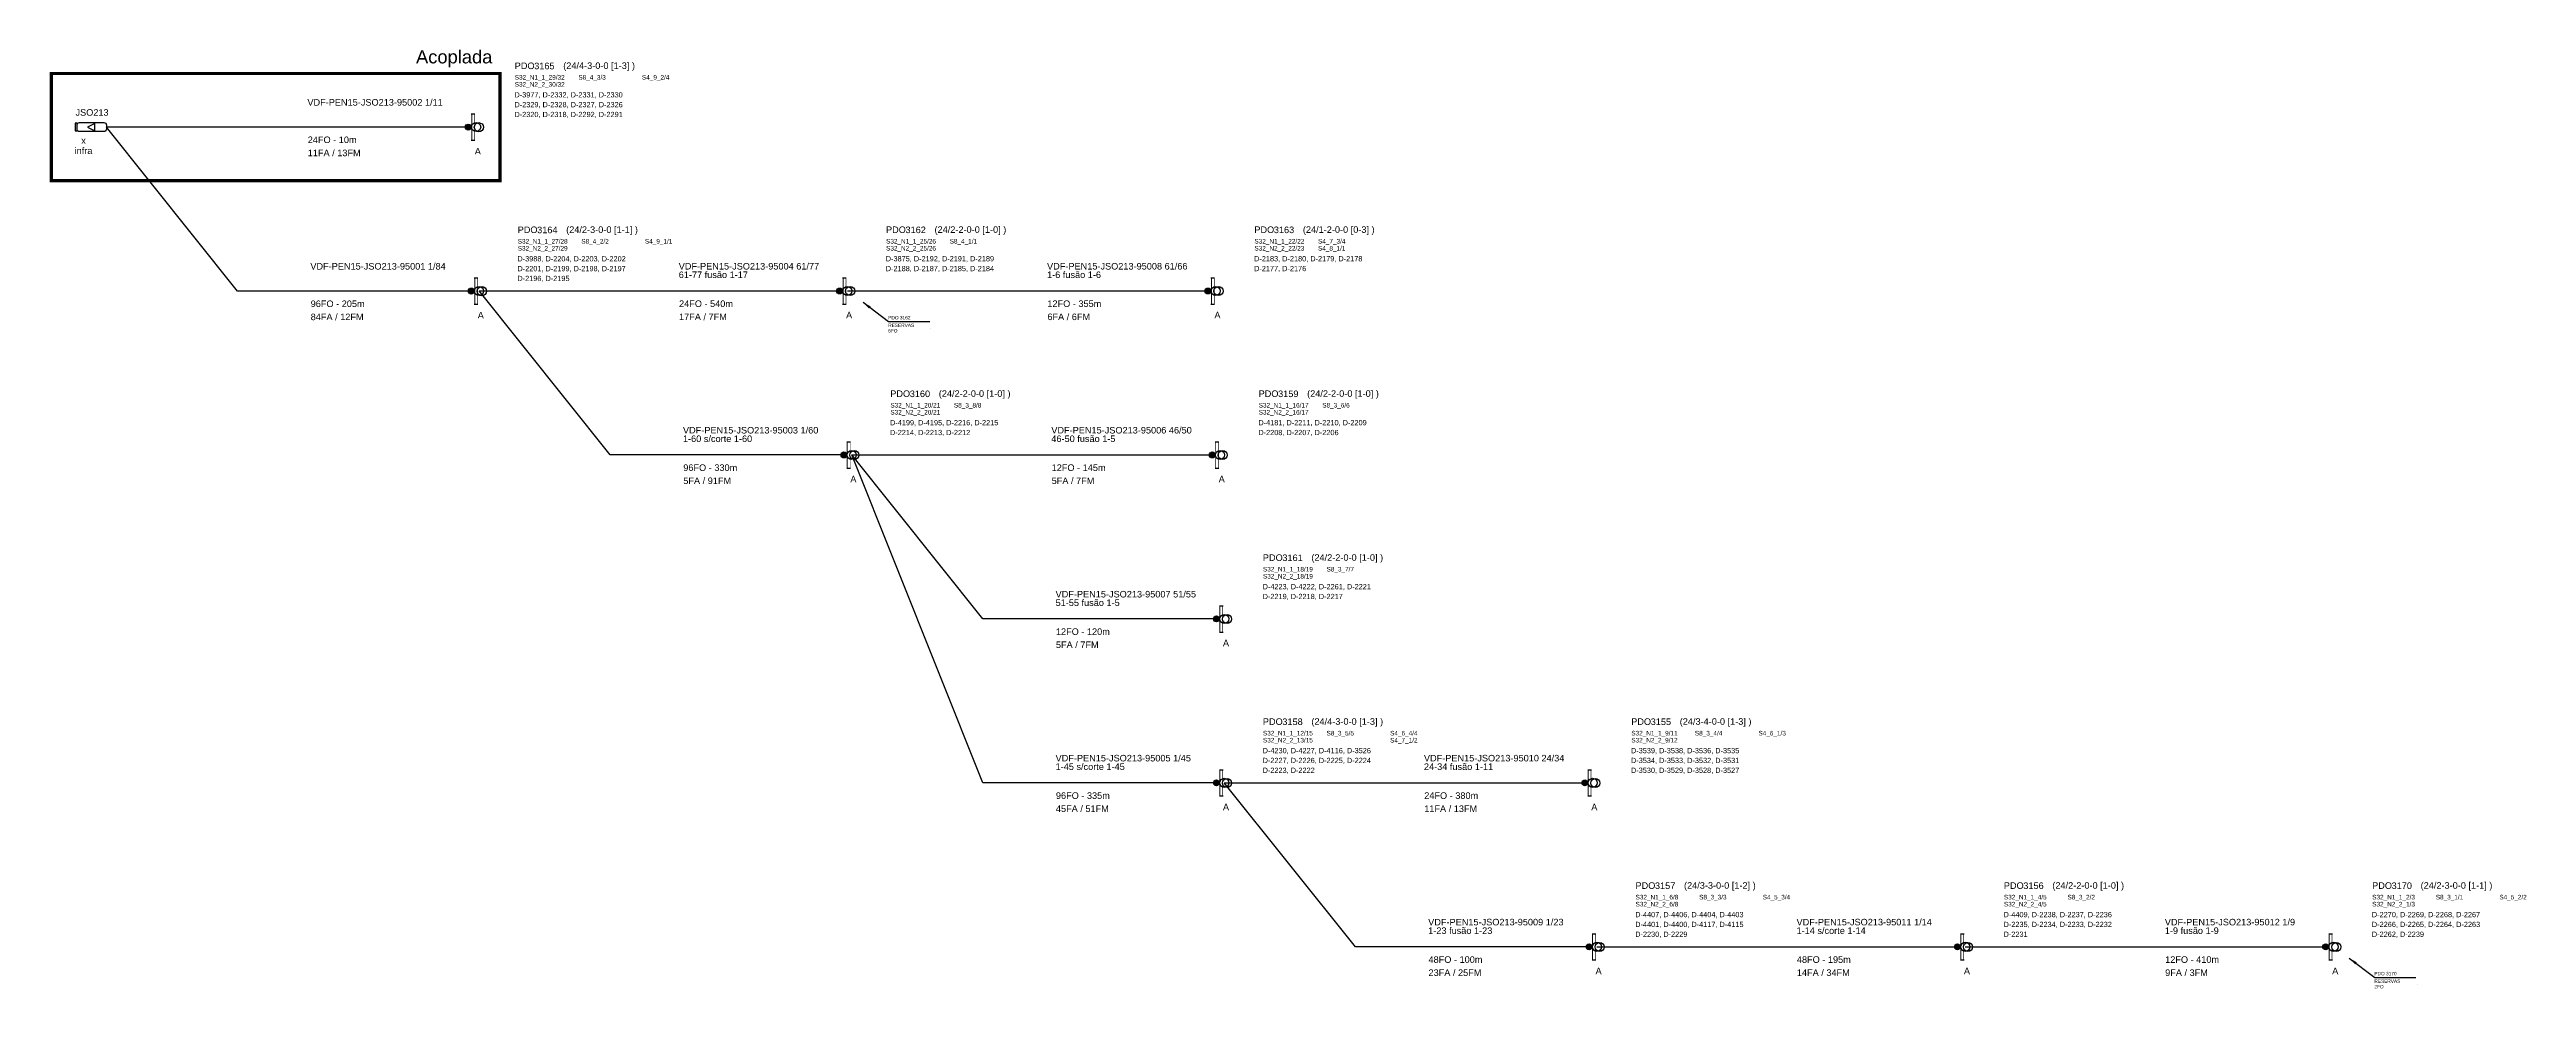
# Model space of a CAD drawing. Header units: millimetres. Extents: x 1433 to 1811, y 2005 to 2148.
import ezdxf
from ezdxf.enums import TextEntityAlignment as Align

# ---------------------------------------------------------------- set-up
doc = ezdxf.new("R2010")
doc.units = ezdxf.units.MM
doc.layers.get('0').update_dxf_attribs({"lineweight": 5})
for name, color, linetype in [('ACOP', 3, 'Continuous'), ('Rede Secundária RESERVAS', 1, 'Continuous'), ('SINOP_AÉREO', 1, 'AEREO2'), ('SINOP_JSFO', 1, 'Continuous'), ('SINOP_PDO', 1, 'Continuous')]:
    doc.layers.add(name, color=color, linetype=linetype)
doc.styles.add('ARIAL', font='arial.ttf')
doc.styles.get("Standard").update_dxf_attribs({"font": 'arial.ttf'})
doc.styles.add('VDF', font='arial.ttf', dxfattribs={"height": 0.25})
doc.linetypes.add('AEREO2', pattern='A,1,-1,[6,LinesVod.shx,S=0,R=0,X=0,Y=0],-1,1', length=4)
doc.dimstyles.new('ISO-25', dxfattribs={"dimtxt": 2.5, "dimasz": 2.5, "dimexe": 1.25, "dimexo": 0.625, "dimtad": 1, "dimtxsty": 'Standard', "dimcen": 2.5, "dimadec": 0, "dimazin": 0, "dimtfac": 1, "dimtmove": 0, "dimatfit": 3, "dimfxl": 1, "dimarcsym": 0})

# ---------------------------------------------------------------- blocks, each defined once
blk = doc.blocks.new('*U56')
for points in [[(-4.5, 0.58), (-4.8, 0.58), (-4.8, -0.57), (-4.5, -0.57)], [(-1.8, 0.55), (-2.9, 0), (-1.8, -0.55)]]:
    blk.add_lwpolyline(points, close=True)
blk.add_lwpolyline([(-0.4, -0.7), (-4.1, -0.7, -0.414214), (-4.5, -0.3), (-4.5, 0.3, -0.414214), (-4.1, 0.7), (-0.4, 0.7, -0.414214), (0, 0.3), (0, -0.3, -0.414214)], format="xyb", close=True)
at = {"style": 'VDF'}
for tag, p in [('CABO_001', (-29.8, 2.6)), ('CABO_002', (-29.8, 1.3)), ('CABO_003', (-29.8, 0)), ('CABO_004', (-29.8, -1.3)), ('CABO_005', (-29.8, -2.6)), ('CABO_CAP_COP', (-29.75, -2.44)), ('FA_FM', (-29.75, -4.44))]:
    blk.add_attdef(tag, p, '', height=1, dxfattribs=at)
for tag, p in [('JSO#', (-2.21, 1.73)), ('CVP', (-3.51, -4.1)), ('M', (-3.51, -2.55))]:
    blk.add_attdef(tag, text='', height=1, dxfattribs=at).set_placement(p, align=Align.CENTER)
blk = doc.blocks.new('*U54')
blk.add_hatch(color=256).paths.add_polyline_path([(0, 0, 1), (-0.91, 0, 1)])
for p, q in [((0, 2), (0.56, 2)), ((0, -2), (0.56, -2))]:
    blk.add_line(p, q)
blk.add_circle((-0.45, 0), 0.453)
for centre in [(0.74, 0), (1.16, -0.02)]:
    blk.add_ellipse(centre, major_axis=(0, -0.695), ratio=0.99861)
for points in [[(0, 2), (0.15, 2), (0, -2), (0.15, -2)], [(0.46, -2), (0.56, -2), (0.46, 2), (0.56, 2)]]:
    blk.add_solid(points)
at = {"insert": (6.63, 9.84), "char_height": 1, "attachment_point": 1, "style": 'VDF'}
blk.add_mtext_dynamic_manual_height_columns('PDO', width=5.1324, gutter_width=12.5, heights=[0], dxfattribs=at)
at = {"style": 'VDF'}
for tag, p, height in [('PP_R', (6.59, 7.32), 0.8), ('SPLITTERS_001', (6.64, 7.23), 0.7), ('JFO_PDO', (9.6, 8.82), 1), ('FLB', (11.42, 7.32), 0.8), ('(CAP/N1-N2-N3-N4)', (14.03, 8.86), 1), ('SPLITTERS_002', (16.34, 7.23), 0.7), ('SPLITTERS_003', (26.04, 7.23), 0.7), ('CABO_001', (-25, 3.27), 1), ('SPLITTERS_004', (6.64, 6.16), 0.7), ('SPLITTERS_007', (6.64, 5.09), 0.7), ('SPLITTERS_005', (16.34, 6.16), 0.7), ('SPLITTERS_008', (16.33, 5.1), 0.7), ('SPLITTERS_006', (26.04, 6.15), 0.7), ('SPLITTERS_009', (26.03, 5.1), 0.7), ('CABO_002', (-25, 1.97), 1), ('CABO_003', (-25, 0.67), 1), ('CABO_004', (-25, -0.63), 1), ('CABO_005', (-25, -1.93), 1), ('CABO_CAP_COP', (-24.95, -2.44), 1), ('FA_FM', (-24.95, -4.44), 1)]:
    blk.add_attdef(tag, p, '', height=height, dxfattribs=at)
at = {"color": 5, "style": 'VDF'}
for tag, p in [('EDIFICIOS_001', (6.59, 4.52)), ('EDIFICIOS_002', (6.59, 3.02)), ('EDIFICIOS_003', (6.59, 1.52)), ('EDIFICIOS_004', (6.59, 0.02)), ('EDIFICIOS_005', (6.59, -1.46)), ('EDIFICIOS_006', (6.59, -2.92))]:
    blk.add_attdef(tag, p, '', height=0.8, dxfattribs=at)
at = {"style": 'VDF'}
blk.add_attdef('MODELO', text='', height=1, dxfattribs=at).set_placement((1, -4.18), align=Align.CENTER)
blk = doc.blocks.new('*U51')
blk.add_hatch(color=256).paths.add_polyline_path([(0, 0, 1), (-0.91, 0, 1)])
for p, q in [((0, 2), (0.56, 2)), ((0, -2), (0.56, -2))]:
    blk.add_line(p, q)
blk.add_circle((-0.45, 0), 0.453)
for centre in [(0.74, 0), (1.16, -0.02)]:
    blk.add_ellipse(centre, major_axis=(0, -0.695), ratio=0.99861)
for points in [[(0, 2), (0.15, 2), (0, -2), (0.15, -2)], [(0.46, -2), (0.56, -2), (0.46, 2), (0.56, 2)]]:
    blk.add_solid(points)
at = {"insert": (6.63, 9.84), "char_height": 1, "attachment_point": 1, "style": 'VDF'}
blk.add_mtext_dynamic_manual_height_columns('PDO', width=5.1324, gutter_width=12.5, heights=[0], dxfattribs=at)
at = {"style": 'VDF'}
for tag, p, height in [('PP_R', (6.59, 7.32), 0.8), ('SPLITTERS_001', (6.64, 7.23), 0.7), ('JFO_PDO', (9.6, 8.82), 1), ('FLB', (11.42, 7.32), 0.8), ('(CAP/N1-N2-N3-N4)', (14.03, 8.86), 1), ('SPLITTERS_002', (16.34, 7.23), 0.7), ('SPLITTERS_003', (26.04, 7.23), 0.7), ('CABO_001', (-25, 3.27), 1), ('SPLITTERS_004', (6.64, 6.16), 0.7), ('SPLITTERS_007', (6.64, 5.09), 0.7), ('SPLITTERS_005', (16.34, 6.16), 0.7), ('SPLITTERS_008', (16.33, 5.1), 0.7), ('SPLITTERS_006', (26.04, 6.15), 0.7), ('SPLITTERS_009', (26.03, 5.1), 0.7), ('CABO_002', (-25, 1.97), 1), ('CABO_003', (-25, 0.67), 1), ('CABO_004', (-25, -0.63), 1), ('CABO_005', (-25, -1.93), 1), ('CABO_CAP_COP', (-24.95, -2.44), 1), ('FA_FM', (-24.95, -4.44), 1)]:
    blk.add_attdef(tag, p, '', height=height, dxfattribs=at)
at = {"color": 5, "style": 'VDF'}
for tag, p in [('EDIFICIOS_001', (6.59, 4.52)), ('EDIFICIOS_002', (6.59, 3.02)), ('EDIFICIOS_003', (6.59, 1.52)), ('EDIFICIOS_004', (6.59, 0.02)), ('EDIFICIOS_005', (6.59, -1.46)), ('EDIFICIOS_006', (6.59, -2.92))]:
    blk.add_attdef(tag, p, '', height=0.8, dxfattribs=at)
at = {"style": 'VDF'}
blk.add_attdef('MODELO', text='', height=1, dxfattribs=at).set_placement((1, -4.18), align=Align.CENTER)
blk = doc.blocks.new('*U57')
blk.add_hatch(color=256).paths.add_polyline_path([(0, 0, 1), (-0.91, 0, 1)])
for p, q in [((0, 2), (0.56, 2)), ((0, -2), (0.56, -2))]:
    blk.add_line(p, q)
blk.add_circle((-0.45, 0), 0.453)
for centre in [(0.74, 0), (1.16, -0.02)]:
    blk.add_ellipse(centre, major_axis=(0, -0.695), ratio=0.99861)
for points in [[(0, 2), (0.15, 2), (0, -2), (0.15, -2)], [(0.46, -2), (0.56, -2), (0.46, 2), (0.56, 2)]]:
    blk.add_solid(points)
at = {"insert": (6.63, 9.84), "char_height": 1, "attachment_point": 1, "style": 'VDF'}
blk.add_mtext_dynamic_manual_height_columns('PDO', width=5.1324, gutter_width=12.5, heights=[0], dxfattribs=at)
at = {"style": 'VDF'}
for tag, p, height in [('PP_R', (6.59, 7.32), 0.8), ('SPLITTERS_001', (6.64, 7.23), 0.7), ('JFO_PDO', (9.6, 8.82), 1), ('FLB', (11.42, 7.32), 0.8), ('(CAP/N1-N2-N3-N4)', (14.03, 8.86), 1), ('SPLITTERS_002', (16.34, 7.23), 0.7), ('SPLITTERS_003', (26.04, 7.23), 0.7), ('CABO_001', (-25, 3.27), 1), ('SPLITTERS_004', (6.64, 6.16), 0.7), ('SPLITTERS_007', (6.64, 5.09), 0.7), ('SPLITTERS_005', (16.34, 6.16), 0.7), ('SPLITTERS_008', (16.33, 5.1), 0.7), ('SPLITTERS_006', (26.04, 6.15), 0.7), ('SPLITTERS_009', (26.03, 5.1), 0.7), ('CABO_002', (-25, 1.97), 1), ('CABO_003', (-25, 0.67), 1), ('CABO_004', (-25, -0.63), 1), ('CABO_005', (-25, -1.93), 1), ('CABO_CAP_COP', (-24.95, -2.44), 1), ('FA_FM', (-24.95, -4.44), 1)]:
    blk.add_attdef(tag, p, '', height=height, dxfattribs=at)
at = {"color": 5, "style": 'VDF'}
for tag, p in [('EDIFICIOS_001', (6.59, 4.52)), ('EDIFICIOS_002', (6.59, 3.02)), ('EDIFICIOS_003', (6.59, 1.52)), ('EDIFICIOS_004', (6.59, 0.02)), ('EDIFICIOS_005', (6.59, -1.46)), ('EDIFICIOS_006', (6.59, -2.92))]:
    blk.add_attdef(tag, p, '', height=0.8, dxfattribs=at)
at = {"style": 'VDF'}
blk.add_attdef('MODELO', text='', height=1, dxfattribs=at).set_placement((1, -4.18), align=Align.CENTER)
blk = doc.blocks.new('*U58')
blk.add_hatch(color=256).paths.add_polyline_path([(0, 0, 1), (-0.91, 0, 1)])
for p, q in [((0, 2), (0.56, 2)), ((0, -2), (0.56, -2))]:
    blk.add_line(p, q)
blk.add_circle((-0.45, 0), 0.453)
for centre in [(0.74, 0), (1.16, -0.02)]:
    blk.add_ellipse(centre, major_axis=(0, -0.695), ratio=0.99861)
for points in [[(0, 2), (0.15, 2), (0, -2), (0.15, -2)], [(0.46, -2), (0.56, -2), (0.46, 2), (0.56, 2)]]:
    blk.add_solid(points)
at = {"insert": (6.63, 9.84), "char_height": 1, "attachment_point": 1, "style": 'VDF'}
blk.add_mtext_dynamic_manual_height_columns('PDO', width=5.1324, gutter_width=12.5, heights=[0], dxfattribs=at)
at = {"style": 'VDF'}
for tag, p, height in [('PP_R', (6.59, 7.32), 0.8), ('SPLITTERS_001', (6.64, 7.23), 0.7), ('JFO_PDO', (9.6, 8.82), 1), ('FLB', (11.42, 7.32), 0.8), ('(CAP/N1-N2-N3-N4)', (14.03, 8.86), 1), ('SPLITTERS_002', (16.34, 7.23), 0.7), ('SPLITTERS_003', (26.04, 7.23), 0.7), ('CABO_001', (-25, 3.27), 1), ('SPLITTERS_004', (6.64, 6.16), 0.7), ('SPLITTERS_007', (6.64, 5.09), 0.7), ('SPLITTERS_005', (16.34, 6.16), 0.7), ('SPLITTERS_008', (16.33, 5.1), 0.7), ('SPLITTERS_006', (26.04, 6.15), 0.7), ('SPLITTERS_009', (26.03, 5.1), 0.7), ('CABO_002', (-25, 1.97), 1), ('CABO_003', (-25, 0.67), 1), ('CABO_004', (-25, -0.63), 1), ('CABO_005', (-25, -1.93), 1), ('CABO_CAP_COP', (-24.95, -2.44), 1), ('FA_FM', (-24.95, -4.44), 1)]:
    blk.add_attdef(tag, p, '', height=height, dxfattribs=at)
at = {"color": 5, "style": 'VDF'}
for tag, p in [('EDIFICIOS_001', (6.59, 4.52)), ('EDIFICIOS_002', (6.59, 3.02)), ('EDIFICIOS_003', (6.59, 1.52)), ('EDIFICIOS_004', (6.59, 0.02)), ('EDIFICIOS_005', (6.59, -1.46)), ('EDIFICIOS_006', (6.59, -2.92))]:
    blk.add_attdef(tag, p, '', height=0.8, dxfattribs=at)
at = {"style": 'VDF'}
blk.add_attdef('MODELO', text='', height=1, dxfattribs=at).set_placement((1, -4.18), align=Align.CENTER)
blk = doc.blocks.new('*U59')
blk.add_hatch(color=256).paths.add_polyline_path([(0, 0, 1), (-0.91, 0, 1)])
for p, q in [((0, 2), (0.56, 2)), ((0, -2), (0.56, -2))]:
    blk.add_line(p, q)
blk.add_circle((-0.45, 0), 0.453)
for centre in [(0.74, 0), (1.16, -0.02)]:
    blk.add_ellipse(centre, major_axis=(0, -0.695), ratio=0.99861)
for points in [[(0, 2), (0.15, 2), (0, -2), (0.15, -2)], [(0.46, -2), (0.56, -2), (0.46, 2), (0.56, 2)]]:
    blk.add_solid(points)
at = {"insert": (6.63, 9.84), "char_height": 1, "attachment_point": 1, "style": 'VDF'}
blk.add_mtext_dynamic_manual_height_columns('PDO', width=5.1324, gutter_width=12.5, heights=[0], dxfattribs=at)
at = {"style": 'VDF'}
for tag, p, height in [('PP_R', (6.59, 7.32), 0.8), ('SPLITTERS_001', (6.64, 7.23), 0.7), ('JFO_PDO', (9.6, 8.82), 1), ('FLB', (11.42, 7.32), 0.8), ('(CAP/N1-N2-N3-N4)', (14.03, 8.86), 1), ('SPLITTERS_002', (16.34, 7.23), 0.7), ('SPLITTERS_003', (26.04, 7.23), 0.7), ('CABO_001', (-25, 3.27), 1), ('SPLITTERS_004', (6.64, 6.16), 0.7), ('SPLITTERS_007', (6.64, 5.09), 0.7), ('SPLITTERS_005', (16.34, 6.16), 0.7), ('SPLITTERS_008', (16.33, 5.1), 0.7), ('SPLITTERS_006', (26.04, 6.15), 0.7), ('SPLITTERS_009', (26.03, 5.1), 0.7), ('CABO_002', (-25, 1.97), 1), ('CABO_003', (-25, 0.67), 1), ('CABO_004', (-25, -0.63), 1), ('CABO_005', (-25, -1.93), 1), ('CABO_CAP_COP', (-24.95, -2.44), 1), ('FA_FM', (-24.95, -4.44), 1)]:
    blk.add_attdef(tag, p, '', height=height, dxfattribs=at)
at = {"color": 5, "style": 'VDF'}
for tag, p in [('EDIFICIOS_001', (6.59, 4.52)), ('EDIFICIOS_002', (6.59, 3.02)), ('EDIFICIOS_003', (6.59, 1.52)), ('EDIFICIOS_004', (6.59, 0.02)), ('EDIFICIOS_005', (6.59, -1.46)), ('EDIFICIOS_006', (6.59, -2.92))]:
    blk.add_attdef(tag, p, '', height=0.8, dxfattribs=at)
at = {"style": 'VDF'}
blk.add_attdef('MODELO', text='', height=1, dxfattribs=at).set_placement((1, -4.18), align=Align.CENTER)
blk = doc.blocks.new('*U52')
blk.add_hatch(color=256).paths.add_polyline_path([(0, 0, 1), (-0.91, 0, 1)])
for p, q in [((0, 2), (0.56, 2)), ((0, -2), (0.56, -2))]:
    blk.add_line(p, q)
blk.add_circle((-0.45, 0), 0.453)
for centre in [(0.74, 0), (1.16, -0.02)]:
    blk.add_ellipse(centre, major_axis=(0, -0.695), ratio=0.99861)
for points in [[(0, 2), (0.15, 2), (0, -2), (0.15, -2)], [(0.46, -2), (0.56, -2), (0.46, 2), (0.56, 2)]]:
    blk.add_solid(points)
at = {"insert": (6.63, 9.84), "char_height": 1, "attachment_point": 1, "style": 'VDF'}
blk.add_mtext_dynamic_manual_height_columns('PDO', width=5.1324, gutter_width=12.5, heights=[0], dxfattribs=at)
at = {"style": 'VDF'}
for tag, p, height in [('PP_R', (6.59, 7.32), 0.8), ('SPLITTERS_001', (6.64, 7.23), 0.7), ('JFO_PDO', (9.6, 8.82), 1), ('FLB', (11.42, 7.32), 0.8), ('(CAP/N1-N2-N3-N4)', (14.03, 8.86), 1), ('SPLITTERS_002', (16.34, 7.23), 0.7), ('SPLITTERS_003', (26.04, 7.23), 0.7), ('CABO_001', (-25, 3.27), 1), ('SPLITTERS_004', (6.64, 6.16), 0.7), ('SPLITTERS_007', (6.64, 5.09), 0.7), ('SPLITTERS_005', (16.34, 6.16), 0.7), ('SPLITTERS_008', (16.33, 5.1), 0.7), ('SPLITTERS_006', (26.04, 6.15), 0.7), ('SPLITTERS_009', (26.03, 5.1), 0.7), ('CABO_002', (-25, 1.97), 1), ('CABO_003', (-25, 0.67), 1), ('CABO_004', (-25, -0.63), 1), ('CABO_005', (-25, -1.93), 1), ('CABO_CAP_COP', (-24.95, -2.44), 1), ('FA_FM', (-24.95, -4.44), 1)]:
    blk.add_attdef(tag, p, '', height=height, dxfattribs=at)
at = {"color": 5, "style": 'VDF'}
for tag, p in [('EDIFICIOS_001', (6.59, 4.52)), ('EDIFICIOS_002', (6.59, 3.02)), ('EDIFICIOS_003', (6.59, 1.52)), ('EDIFICIOS_004', (6.59, 0.02)), ('EDIFICIOS_005', (6.59, -1.46)), ('EDIFICIOS_006', (6.59, -2.92))]:
    blk.add_attdef(tag, p, '', height=0.8, dxfattribs=at)
at = {"style": 'VDF'}
blk.add_attdef('MODELO', text='', height=1, dxfattribs=at).set_placement((1, -4.18), align=Align.CENTER)
blk = doc.blocks.new('*U53')
blk.add_hatch(color=256).paths.add_polyline_path([(0, 0, 1), (-0.91, 0, 1)])
for p, q in [((0, 2), (0.56, 2)), ((0, -2), (0.56, -2))]:
    blk.add_line(p, q)
blk.add_circle((-0.45, 0), 0.453)
for centre in [(0.74, 0), (1.16, -0.02)]:
    blk.add_ellipse(centre, major_axis=(0, -0.695), ratio=0.99861)
for points in [[(0, 2), (0.15, 2), (0, -2), (0.15, -2)], [(0.46, -2), (0.56, -2), (0.46, 2), (0.56, 2)]]:
    blk.add_solid(points)
at = {"insert": (6.63, 9.84), "char_height": 1, "attachment_point": 1, "style": 'VDF'}
blk.add_mtext_dynamic_manual_height_columns('PDO', width=5.1324, gutter_width=12.5, heights=[0], dxfattribs=at)
at = {"style": 'VDF'}
for tag, p, height in [('PP_R', (6.59, 7.32), 0.8), ('SPLITTERS_001', (6.64, 7.23), 0.7), ('JFO_PDO', (9.6, 8.82), 1), ('FLB', (11.42, 7.32), 0.8), ('(CAP/N1-N2-N3-N4)', (14.03, 8.86), 1), ('SPLITTERS_002', (16.34, 7.23), 0.7), ('SPLITTERS_003', (26.04, 7.23), 0.7), ('CABO_001', (-25, 3.27), 1), ('SPLITTERS_004', (6.64, 6.16), 0.7), ('SPLITTERS_007', (6.64, 5.09), 0.7), ('SPLITTERS_005', (16.34, 6.16), 0.7), ('SPLITTERS_008', (16.33, 5.1), 0.7), ('SPLITTERS_006', (26.04, 6.15), 0.7), ('SPLITTERS_009', (26.03, 5.1), 0.7), ('CABO_002', (-25, 1.97), 1), ('CABO_003', (-25, 0.67), 1), ('CABO_004', (-25, -0.63), 1), ('CABO_005', (-25, -1.93), 1), ('CABO_CAP_COP', (-24.95, -2.44), 1), ('FA_FM', (-24.95, -4.44), 1)]:
    blk.add_attdef(tag, p, '', height=height, dxfattribs=at)
at = {"color": 5, "style": 'VDF'}
for tag, p in [('EDIFICIOS_001', (6.59, 4.52)), ('EDIFICIOS_002', (6.59, 3.02)), ('EDIFICIOS_003', (6.59, 1.52)), ('EDIFICIOS_004', (6.59, 0.02)), ('EDIFICIOS_005', (6.59, -1.46)), ('EDIFICIOS_006', (6.59, -2.92))]:
    blk.add_attdef(tag, p, '', height=0.8, dxfattribs=at)
at = {"style": 'VDF'}
blk.add_attdef('MODELO', text='', height=1, dxfattribs=at).set_placement((1, -4.18), align=Align.CENTER)
blk = doc.blocks.new('*U48')
blk.add_hatch(color=256).paths.add_polyline_path([(0, 0, 1), (-0.91, 0, 1)])
for p, q in [((0, 2), (0.56, 2)), ((0, -2), (0.56, -2))]:
    blk.add_line(p, q)
blk.add_circle((-0.45, 0), 0.453)
for centre in [(0.74, 0), (1.16, -0.02)]:
    blk.add_ellipse(centre, major_axis=(0, -0.695), ratio=0.99861)
for points in [[(0, 2), (0.15, 2), (0, -2), (0.15, -2)], [(0.46, -2), (0.56, -2), (0.46, 2), (0.56, 2)]]:
    blk.add_solid(points)
at = {"insert": (6.63, 9.84), "char_height": 1, "attachment_point": 1, "style": 'VDF'}
blk.add_mtext_dynamic_manual_height_columns('PDO', width=5.1324, gutter_width=12.5, heights=[0], dxfattribs=at)
at = {"style": 'VDF'}
for tag, p, height in [('PP_R', (6.59, 7.32), 0.8), ('SPLITTERS_001', (6.64, 7.23), 0.7), ('JFO_PDO', (9.6, 8.82), 1), ('FLB', (11.42, 7.32), 0.8), ('(CAP/N1-N2-N3-N4)', (14.03, 8.86), 1), ('SPLITTERS_002', (16.34, 7.23), 0.7), ('SPLITTERS_003', (26.04, 7.23), 0.7), ('CABO_001', (-25, 3.27), 1), ('SPLITTERS_004', (6.64, 6.16), 0.7), ('SPLITTERS_007', (6.64, 5.09), 0.7), ('SPLITTERS_005', (16.34, 6.16), 0.7), ('SPLITTERS_008', (16.33, 5.1), 0.7), ('SPLITTERS_006', (26.04, 6.15), 0.7), ('SPLITTERS_009', (26.03, 5.1), 0.7), ('CABO_002', (-25, 1.97), 1), ('CABO_003', (-25, 0.67), 1), ('CABO_004', (-25, -0.63), 1), ('CABO_005', (-25, -1.93), 1), ('CABO_CAP_COP', (-24.95, -2.44), 1), ('FA_FM', (-24.95, -4.44), 1)]:
    blk.add_attdef(tag, p, '', height=height, dxfattribs=at)
at = {"color": 5, "style": 'VDF'}
for tag, p in [('EDIFICIOS_001', (6.59, 4.52)), ('EDIFICIOS_002', (6.59, 3.02)), ('EDIFICIOS_003', (6.59, 1.52)), ('EDIFICIOS_004', (6.59, 0.02)), ('EDIFICIOS_005', (6.59, -1.46)), ('EDIFICIOS_006', (6.59, -2.92))]:
    blk.add_attdef(tag, p, '', height=0.8, dxfattribs=at)
at = {"style": 'VDF'}
blk.add_attdef('MODELO', text='', height=1, dxfattribs=at).set_placement((1, -4.18), align=Align.CENTER)
blk = doc.blocks.new('*U49')
blk.add_hatch(color=256).paths.add_polyline_path([(0, 0, 1), (-0.91, 0, 1)])
for p, q in [((0, 2), (0.56, 2)), ((0, -2), (0.56, -2))]:
    blk.add_line(p, q)
blk.add_circle((-0.45, 0), 0.453)
for centre in [(0.74, 0), (1.16, -0.02)]:
    blk.add_ellipse(centre, major_axis=(0, -0.695), ratio=0.99861)
for points in [[(0, 2), (0.15, 2), (0, -2), (0.15, -2)], [(0.46, -2), (0.56, -2), (0.46, 2), (0.56, 2)]]:
    blk.add_solid(points)
at = {"insert": (6.63, 9.84), "char_height": 1, "attachment_point": 1, "style": 'VDF'}
blk.add_mtext_dynamic_manual_height_columns('PDO', width=5.1324, gutter_width=12.5, heights=[0], dxfattribs=at)
at = {"style": 'VDF'}
for tag, p, height in [('PP_R', (6.59, 7.32), 0.8), ('SPLITTERS_001', (6.64, 7.23), 0.7), ('JFO_PDO', (9.6, 8.82), 1), ('FLB', (11.42, 7.32), 0.8), ('(CAP/N1-N2-N3-N4)', (14.03, 8.86), 1), ('SPLITTERS_002', (16.34, 7.23), 0.7), ('SPLITTERS_003', (26.04, 7.23), 0.7), ('CABO_001', (-25, 3.27), 1), ('SPLITTERS_004', (6.64, 6.16), 0.7), ('SPLITTERS_007', (6.64, 5.09), 0.7), ('SPLITTERS_005', (16.34, 6.16), 0.7), ('SPLITTERS_008', (16.33, 5.1), 0.7), ('SPLITTERS_006', (26.04, 6.15), 0.7), ('SPLITTERS_009', (26.03, 5.1), 0.7), ('CABO_002', (-25, 1.97), 1), ('CABO_003', (-25, 0.67), 1), ('CABO_004', (-25, -0.63), 1), ('CABO_005', (-25, -1.93), 1), ('CABO_CAP_COP', (-24.95, -2.44), 1), ('FA_FM', (-24.95, -4.44), 1)]:
    blk.add_attdef(tag, p, '', height=height, dxfattribs=at)
at = {"color": 5, "style": 'VDF'}
for tag, p in [('EDIFICIOS_001', (6.59, 4.52)), ('EDIFICIOS_002', (6.59, 3.02)), ('EDIFICIOS_003', (6.59, 1.52)), ('EDIFICIOS_004', (6.59, 0.02)), ('EDIFICIOS_005', (6.59, -1.46)), ('EDIFICIOS_006', (6.59, -2.92))]:
    blk.add_attdef(tag, p, '', height=0.8, dxfattribs=at)
at = {"style": 'VDF'}
blk.add_attdef('MODELO', text='', height=1, dxfattribs=at).set_placement((1, -4.18), align=Align.CENTER)
blk = doc.blocks.new('*U50')
blk.add_hatch(color=256).paths.add_polyline_path([(0, 0, 1), (-0.91, 0, 1)])
for p, q in [((0, 2), (0.56, 2)), ((0, -2), (0.56, -2))]:
    blk.add_line(p, q)
blk.add_circle((-0.45, 0), 0.453)
for centre in [(0.74, 0), (1.16, -0.02)]:
    blk.add_ellipse(centre, major_axis=(0, -0.695), ratio=0.99861)
for points in [[(0, 2), (0.15, 2), (0, -2), (0.15, -2)], [(0.46, -2), (0.56, -2), (0.46, 2), (0.56, 2)]]:
    blk.add_solid(points)
at = {"insert": (6.63, 9.84), "char_height": 1, "attachment_point": 1, "style": 'VDF'}
blk.add_mtext_dynamic_manual_height_columns('PDO', width=5.1324, gutter_width=12.5, heights=[0], dxfattribs=at)
at = {"style": 'VDF'}
for tag, p, height in [('PP_R', (6.59, 7.32), 0.8), ('SPLITTERS_001', (6.64, 7.23), 0.7), ('JFO_PDO', (9.6, 8.82), 1), ('FLB', (11.42, 7.32), 0.8), ('(CAP/N1-N2-N3-N4)', (14.03, 8.86), 1), ('SPLITTERS_002', (16.34, 7.23), 0.7), ('SPLITTERS_003', (26.04, 7.23), 0.7), ('CABO_001', (-25, 3.27), 1), ('SPLITTERS_004', (6.64, 6.16), 0.7), ('SPLITTERS_007', (6.64, 5.09), 0.7), ('SPLITTERS_005', (16.34, 6.16), 0.7), ('SPLITTERS_008', (16.33, 5.1), 0.7), ('SPLITTERS_006', (26.04, 6.15), 0.7), ('SPLITTERS_009', (26.03, 5.1), 0.7), ('CABO_002', (-25, 1.97), 1), ('CABO_003', (-25, 0.67), 1), ('CABO_004', (-25, -0.63), 1), ('CABO_005', (-25, -1.93), 1), ('CABO_CAP_COP', (-24.95, -2.44), 1), ('FA_FM', (-24.95, -4.44), 1)]:
    blk.add_attdef(tag, p, '', height=height, dxfattribs=at)
at = {"color": 5, "style": 'VDF'}
for tag, p in [('EDIFICIOS_001', (6.59, 4.52)), ('EDIFICIOS_002', (6.59, 3.02)), ('EDIFICIOS_003', (6.59, 1.52)), ('EDIFICIOS_004', (6.59, 0.02)), ('EDIFICIOS_005', (6.59, -1.46)), ('EDIFICIOS_006', (6.59, -2.92))]:
    blk.add_attdef(tag, p, '', height=0.8, dxfattribs=at)
at = {"style": 'VDF'}
blk.add_attdef('MODELO', text='', height=1, dxfattribs=at).set_placement((1, -4.18), align=Align.CENTER)
blk = doc.blocks.new('*U46')
blk.add_hatch(color=256).paths.add_polyline_path([(0, 0, 1), (-0.91, 0, 1)])
for p, q in [((0, 2), (0.56, 2)), ((0, -2), (0.56, -2))]:
    blk.add_line(p, q)
blk.add_circle((-0.45, 0), 0.453)
for centre in [(0.74, 0), (1.16, -0.02)]:
    blk.add_ellipse(centre, major_axis=(0, -0.695), ratio=0.99861)
for points in [[(0, 2), (0.15, 2), (0, -2), (0.15, -2)], [(0.46, -2), (0.56, -2), (0.46, 2), (0.56, 2)]]:
    blk.add_solid(points)
at = {"insert": (6.63, 9.84), "char_height": 1, "attachment_point": 1, "style": 'VDF'}
blk.add_mtext_dynamic_manual_height_columns('PDO', width=5.1324, gutter_width=12.5, heights=[0], dxfattribs=at)
at = {"style": 'VDF'}
for tag, p, height in [('PP_R', (6.59, 7.32), 0.8), ('SPLITTERS_001', (6.64, 7.23), 0.7), ('JFO_PDO', (9.6, 8.82), 1), ('FLB', (11.42, 7.32), 0.8), ('(CAP/N1-N2-N3-N4)', (14.03, 8.86), 1), ('SPLITTERS_002', (16.34, 7.23), 0.7), ('SPLITTERS_003', (26.04, 7.23), 0.7), ('CABO_001', (-25, 3.27), 1), ('SPLITTERS_004', (6.64, 6.16), 0.7), ('SPLITTERS_007', (6.64, 5.09), 0.7), ('SPLITTERS_005', (16.34, 6.16), 0.7), ('SPLITTERS_008', (16.33, 5.1), 0.7), ('SPLITTERS_006', (26.04, 6.15), 0.7), ('SPLITTERS_009', (26.03, 5.1), 0.7), ('CABO_002', (-25, 1.97), 1), ('CABO_003', (-25, 0.67), 1), ('CABO_004', (-25, -0.63), 1), ('CABO_005', (-25, -1.93), 1), ('CABO_CAP_COP', (-24.95, -2.44), 1), ('FA_FM', (-24.95, -4.44), 1)]:
    blk.add_attdef(tag, p, '', height=height, dxfattribs=at)
at = {"color": 5, "style": 'VDF'}
for tag, p in [('EDIFICIOS_001', (6.59, 4.52)), ('EDIFICIOS_002', (6.59, 3.02)), ('EDIFICIOS_003', (6.59, 1.52)), ('EDIFICIOS_004', (6.59, 0.02)), ('EDIFICIOS_005', (6.59, -1.46)), ('EDIFICIOS_006', (6.59, -2.92))]:
    blk.add_attdef(tag, p, '', height=0.8, dxfattribs=at)
at = {"style": 'VDF'}
blk.add_attdef('MODELO', text='', height=1, dxfattribs=at).set_placement((1, -4.18), align=Align.CENTER)
blk = doc.blocks.new('*U47')
blk.add_hatch(color=256).paths.add_polyline_path([(0, 0, 1), (-0.91, 0, 1)])
for p, q in [((0, 2), (0.56, 2)), ((0, -2), (0.56, -2))]:
    blk.add_line(p, q)
blk.add_circle((-0.45, 0), 0.453)
for centre in [(0.74, 0), (1.16, -0.02)]:
    blk.add_ellipse(centre, major_axis=(0, -0.695), ratio=0.99861)
for points in [[(0, 2), (0.15, 2), (0, -2), (0.15, -2)], [(0.46, -2), (0.56, -2), (0.46, 2), (0.56, 2)]]:
    blk.add_solid(points)
at = {"insert": (6.63, 9.84), "char_height": 1, "attachment_point": 1, "style": 'VDF'}
blk.add_mtext_dynamic_manual_height_columns('PDO', width=5.1324, gutter_width=12.5, heights=[0], dxfattribs=at)
at = {"style": 'VDF'}
for tag, p, height in [('PP_R', (6.59, 7.32), 0.8), ('SPLITTERS_001', (6.64, 7.23), 0.7), ('JFO_PDO', (9.6, 8.82), 1), ('FLB', (11.42, 7.32), 0.8), ('(CAP/N1-N2-N3-N4)', (14.03, 8.86), 1), ('SPLITTERS_002', (16.34, 7.23), 0.7), ('SPLITTERS_003', (26.04, 7.23), 0.7), ('CABO_001', (-25, 3.27), 1), ('SPLITTERS_004', (6.64, 6.16), 0.7), ('SPLITTERS_007', (6.64, 5.09), 0.7), ('SPLITTERS_005', (16.34, 6.16), 0.7), ('SPLITTERS_008', (16.33, 5.1), 0.7), ('SPLITTERS_006', (26.04, 6.15), 0.7), ('SPLITTERS_009', (26.03, 5.1), 0.7), ('CABO_002', (-25, 1.97), 1), ('CABO_003', (-25, 0.67), 1), ('CABO_004', (-25, -0.63), 1), ('CABO_005', (-25, -1.93), 1), ('CABO_CAP_COP', (-24.95, -2.44), 1), ('FA_FM', (-24.95, -4.44), 1)]:
    blk.add_attdef(tag, p, '', height=height, dxfattribs=at)
at = {"color": 5, "style": 'VDF'}
for tag, p in [('EDIFICIOS_001', (6.59, 4.52)), ('EDIFICIOS_002', (6.59, 3.02)), ('EDIFICIOS_003', (6.59, 1.52)), ('EDIFICIOS_004', (6.59, 0.02)), ('EDIFICIOS_005', (6.59, -1.46)), ('EDIFICIOS_006', (6.59, -2.92))]:
    blk.add_attdef(tag, p, '', height=0.8, dxfattribs=at)
at = {"style": 'VDF'}
blk.add_attdef('MODELO', text='', height=1, dxfattribs=at).set_placement((1, -4.18), align=Align.CENTER)
blk = doc.blocks.new('*U55')
at = {"layer": 'Rede Secundária RESERVAS'}
blk.add_line((15.93, -6.24), (15.93, -6.24), dxfattribs=at)
blk.add_lwpolyline([(5.99, -4.49), (15.64, -4.49)], dxfattribs=at)
at = {"layer": 'Rede Secundária RESERVAS', "style": 'ARIAL'}
blk.add_text('RESERVAS', height=0.8, dxfattribs=at).set_placement((5.91, -4.98), align=Align.TOP_LEFT)
for tag, p in [('FIBRA', (5.91, -4)), ('RS1', (5.91, -7.07)), ('RS2', (5.91, -8.36)), ('RS3', (5.91, -9.65)), ('RS4', (5.91, -10.94)), ('RS5', (5.91, -12.24)), ('E1', (16.37, -7.07)), ('E2', (16.37, -8.36)), ('E3', (16.37, -9.65)), ('E4', (16.37, -10.94)), ('E5', (16.37, -12.24)), ('RS6', (5.91, -13.53)), ('E6', (16.37, -13.53))]:
    blk.add_attdef(tag, p, '', height=0.8, dxfattribs=at)
at = {"layer": 'Rede Secundária RESERVAS'}
blk.add_leader([(0, 0), (5.99, -4.49)], dimstyle='ISO-25', override={"dimasz": 2, "dimzin": 0}, dxfattribs=at)
blk = doc.blocks.new('*U45')
at = {"layer": 'Rede Secundária RESERVAS'}
blk.add_line((15.93, -6.24), (15.93, -6.24), dxfattribs=at)
blk.add_lwpolyline([(5.99, -4.49), (15.64, -4.49)], dxfattribs=at)
at = {"layer": 'Rede Secundária RESERVAS', "style": 'ARIAL'}
blk.add_text('RESERVAS', height=0.8, dxfattribs=at).set_placement((5.91, -4.98), align=Align.TOP_LEFT)
for tag, p in [('FIBRA', (5.91, -4)), ('RS1', (5.91, -7.07)), ('RS2', (5.91, -8.36)), ('RS3', (5.91, -9.65)), ('RS4', (5.91, -10.94)), ('RS5', (5.91, -12.24)), ('E1', (16.37, -7.07)), ('E2', (16.37, -8.36)), ('E3', (16.37, -9.65)), ('E4', (16.37, -10.94)), ('E5', (16.37, -12.24)), ('RS6', (5.91, -13.53)), ('E6', (16.37, -13.53))]:
    blk.add_attdef(tag, p, '', height=0.8, dxfattribs=at)
at = {"layer": 'Rede Secundária RESERVAS'}
blk.add_leader([(0, 0), (5.99, -4.49)], dimstyle='ISO-25', override={"dimasz": 2, "dimzin": 0}, dxfattribs=at)

msp = doc.modelspace()

# ---------------------------------------------------------------- linework, layer by layer
at = {"layer": 'ACOP', "color": 3, "const_width": 0.5}
msp.add_lwpolyline([(1501.6, 2128.37), (1433.13, 2128.37), (1433.13, 2144.7), (1501.6, 2144.7)], close=True, dxfattribs=at)
at = {"layer": 'SINOP_AÉREO', "linetype": 'AEREO2'}
for points in [[(1497.22, 2136.53), (1441.57, 2136.53)], [(1497.22, 2111.53), (1461.57, 2111.53), (1441.57, 2136.53)], [(1554.07, 2086.54), (1518.42, 2086.54), (1498.42, 2111.54)], [(1498.42, 2111.54), (1553.42, 2111.54)], [(1554.61, 2111.54), (1609.61, 2111.54)], [(1610.92, 2036.54), (1575.27, 2036.54), (1555.27, 2086.54)], [(1555.27, 2086.54), (1610.27, 2086.54)], [(1610.92, 2061.54), (1575.27, 2061.54), (1555.27, 2086.54)], [(1612.11, 2036.54), (1667.11, 2036.54)], [(1667.77, 2011.54), (1632.11, 2011.54), (1612.11, 2036.54)], [(1668.96, 2011.54), (1723.96, 2011.54)], [(1725.16, 2011.54), (1780.16, 2011.54)]]:
    msp.add_lwpolyline(points, dxfattribs=at)

# ---------------------------------------------------------------- block references
at = {"layer": 'Rede Secundária RESERVAS', "ltscale": 3, "xscale": 0.650962422855753, "yscale": 0.650962422855753, "zscale": 0.650962422855753}
for name, p, values in [('*U45', (1556.99, 2109.81), {'FIBRA': 'PDO 3162', 'RS1': '6FO'}), ('*U55', (1783.73, 2009.81), {'FIBRA': 'PDO 3170', 'RS1': '2FO'})]:
    msp.add_blockref(name, p, dxfattribs=at).add_auto_attribs(values)
at = {"layer": 'SINOP_JSFO', "color": 4}
ref = msp.add_blockref('*U56', (1441.57, 2136.53), dxfattribs=at)
ref.add_attrib('M', 'x', dxfattribs={"layer": '0', "height": 1, "style": 'VDF'}).set_placement((1438.06, 2133.98), align=Align.CENTER)
ref.add_attrib('JSO#JFO', 'JSO213', dxfattribs={"layer": '0', "height": 1, "style": 'VDF'}).set_placement((1439.36, 2138.26), align=Align.CENTER)
ref.add_attrib('CVP', 'infra', dxfattribs={"layer": '0', "height": 1, "style": 'VDF'}).set_placement((1438.06, 2132.43), align=Align.CENTER)
at = {"layer": 'SINOP_PDO'}
for name, p, values in [('*U47', (1497.22, 2136.53), {'JFO_PDO': '3165', 'MODELO': 'A', 'CABO_001': 'VDF-PEN15-JSO213-95002 1/11', 'FA_FM': '11FA / 13FM', 'CABO_CAP_COP': '24FO - 10m', '(CAP/N1-N2-N3-N4)': '(24/4-3-0-0 [1-3] )', 'SPLITTERS_001': 'S32_N1_1_29/32', 'SPLITTERS_002': 'S8_4_3/3', 'SPLITTERS_003': 'S4_9_2/4', 'SPLITTERS_004': 'S32_N2_2_30/32', 'EDIFICIOS_001': 'D-3977, D-2332, D-2331, D-2330', 'EDIFICIOS_002': 'D-2329, D-2328, D-2327, D-2326', 'EDIFICIOS_003': 'D-2320, D-2318, D-2292, D-2291'}), ('*U54', (1497.67, 2111.53), {'JFO_PDO': '3164', 'MODELO': 'A', 'CABO_001': 'VDF-PEN15-JSO213-95001 1/84', 'FA_FM': '84FA / 12FM', 'CABO_CAP_COP': '96FO - 205m', '(CAP/N1-N2-N3-N4)': '(24/2-3-0-0 [1-1] )', 'SPLITTERS_001': 'S32_N1_1_27/28', 'SPLITTERS_002': 'S8_4_2/2', 'SPLITTERS_003': 'S4_9_1/1', 'SPLITTERS_004': 'S32_N2_2_27/29', 'EDIFICIOS_001': 'D-3988, D-2204, D-2203, D-2202', 'EDIFICIOS_002': 'D-2201, D-2199, D-2198, D-2197', 'EDIFICIOS_003': 'D-2196, D-2195'}), ('*U51', (1553.87, 2111.54), {'JFO_PDO': '3162', 'MODELO': 'A', 'CABO_001': 'VDF-PEN15-JSO213-95004 61/77', 'CABO_002': '61-77 fusão 1-17', 'FA_FM': '17FA / 7FM', 'CABO_CAP_COP': '24FO - 540m', '(CAP/N1-N2-N3-N4)': '(24/2-2-0-0 [1-0] )', 'SPLITTERS_001': 'S32_N1_1_25/26', 'SPLITTERS_002': 'S8_4_1/1', 'SPLITTERS_004': 'S32_N2_2_25/26', 'EDIFICIOS_001': 'D-3875, D-2192, D-2191, D-2189', 'EDIFICIOS_002': 'D-2188, D-2187, D-2185, D-2184'}), ('*U57', (1610.07, 2111.54), {'JFO_PDO': '3163', 'MODELO': 'A', 'CABO_001': 'VDF-PEN15-JSO213-95008 61/66', 'CABO_002': '1-6 fusão 1-6', 'FA_FM': '6FA / 6FM', 'CABO_CAP_COP': '12FO - 355m', '(CAP/N1-N2-N3-N4)': '(24/1-2-0-0 [0-3] )', 'SPLITTERS_001': 'S32_N1_1_22/22', 'SPLITTERS_002': 'S4_7_3/4', 'SPLITTERS_004': 'S32_N2_2_22/23', 'SPLITTERS_005': 'S4_8_1/1', 'EDIFICIOS_001': 'D-2183, D-2180, D-2179, D-2178', 'EDIFICIOS_002': 'D-2177, D-2176'}), ('*U58', (1554.52, 2086.54), {'JFO_PDO': '3160', 'MODELO': 'A', 'CABO_001': 'VDF-PEN15-JSO213-95003 1/60', 'CABO_002': '1-60 s/corte 1-60', 'FA_FM': '5FA / 91FM', 'CABO_CAP_COP': '96FO - 330m', '(CAP/N1-N2-N3-N4)': '(24/2-2-0-0 [1-0] )', 'SPLITTERS_001': 'S32_N1_1_20/21', 'SPLITTERS_002': 'S8_3_8/8', 'SPLITTERS_004': 'S32_N2_2_20/21', 'EDIFICIOS_001': 'D-4199, D-4195, D-2216, D-2215', 'EDIFICIOS_002': 'D-2214, D-2213, D-2212'}), ('*U59', (1610.72, 2086.54), {'JFO_PDO': '3159', 'MODELO': 'A', 'CABO_001': 'VDF-PEN15-JSO213-95006 46/50', 'CABO_002': '46-50 fusão 1-5', 'FA_FM': '5FA / 7FM', 'CABO_CAP_COP': '12FO - 145m', '(CAP/N1-N2-N3-N4)': '(24/2-2-0-0 [1-0] )', 'SPLITTERS_001': 'S32_N1_1_16/17', 'SPLITTERS_002': 'S8_3_6/6', 'SPLITTERS_004': 'S32_N2_2_16/17', 'EDIFICIOS_001': 'D-4181, D-2211, D-2210, D-2209', 'EDIFICIOS_002': 'D-2208, D-2207, D-2206'}), ('*U52', (1611.37, 2061.54), {'JFO_PDO': '3161', 'MODELO': 'A', 'CABO_001': 'VDF-PEN15-JSO213-95007 51/55', 'CABO_002': '51-55 fusão 1-5', 'FA_FM': '5FA / 7FM', 'CABO_CAP_COP': '12FO - 120m', '(CAP/N1-N2-N3-N4)': '(24/2-2-0-0 [1-0] )', 'SPLITTERS_001': 'S32_N1_1_18/19', 'SPLITTERS_002': 'S8_3_7/7', 'SPLITTERS_004': 'S32_N2_2_18/19', 'EDIFICIOS_001': 'D-4223, D-4222, D-2261, D-2221', 'EDIFICIOS_002': 'D-2219, D-2218, D-2217'}), ('*U53', (1611.37, 2036.54), {'JFO_PDO': '3158', 'MODELO': 'A', 'CABO_001': 'VDF-PEN15-JSO213-95005 1/45', 'CABO_002': '1-45 s/corte 1-45', 'FA_FM': '45FA / 51FM', 'CABO_CAP_COP': '96FO - 335m', '(CAP/N1-N2-N3-N4)': '(24/4-3-0-0 [1-3] )', 'SPLITTERS_001': 'S32_N1_1_12/15', 'SPLITTERS_002': 'S8_3_5/5', 'SPLITTERS_003': 'S4_6_4/4', 'SPLITTERS_004': 'S32_N2_2_13/15', 'SPLITTERS_006': 'S4_7_1/2', 'EDIFICIOS_001': 'D-4230, D-4227, D-4116, D-3526', 'EDIFICIOS_002': 'D-2227, D-2226, D-2225, D-2224', 'EDIFICIOS_003': 'D-2223, D-2222'}), ('*U48', (1667.57, 2036.54), {'JFO_PDO': '3155', 'MODELO': 'A', 'CABO_001': 'VDF-PEN15-JSO213-95010 24/34', 'CABO_002': '24-34 fusão 1-11', 'FA_FM': '11FA / 13FM', 'CABO_CAP_COP': '24FO - 380m', '(CAP/N1-N2-N3-N4)': '(24/3-4-0-0 [1-3] )', 'SPLITTERS_001': 'S32_N1_1_9/11', 'SPLITTERS_002': 'S8_3_4/4', 'SPLITTERS_003': 'S4_6_1/3', 'SPLITTERS_004': 'S32_N2_2_9/12', 'EDIFICIOS_001': 'D-3539, D-3538, D-3536, D-3535', 'EDIFICIOS_002': 'D-3534, D-3533, D-3532, D-3531', 'EDIFICIOS_003': 'D-3530, D-3529, D-3528, D-3527'}), ('*U49', (1668.22, 2011.54), {'JFO_PDO': '3157', 'MODELO': 'A', 'CABO_001': 'VDF-PEN15-JSO213-95009 1/23', 'CABO_002': '1-23 fusão 1-23', 'FA_FM': '23FA / 25FM', 'CABO_CAP_COP': '48FO - 100m', '(CAP/N1-N2-N3-N4)': '(24/3-3-0-0 [1-2] )', 'SPLITTERS_001': 'S32_N1_1_6/8', 'SPLITTERS_002': 'S8_3_3/3', 'SPLITTERS_003': 'S4_5_3/4', 'SPLITTERS_004': 'S32_N2_2_6/8', 'EDIFICIOS_001': 'D-4407, D-4406, D-4404, D-4403', 'EDIFICIOS_002': 'D-4401, D-4400, D-4117, D-4115', 'EDIFICIOS_003': 'D-2230, D-2229'}), ('*U50', (1724.42, 2011.54), {'JFO_PDO': '3156', 'MODELO': 'A', 'CABO_001': 'VDF-PEN15-JSO213-95011 1/14', 'CABO_002': '1-14 s/corte 1-14', 'FA_FM': '14FA / 34FM', 'CABO_CAP_COP': '48FO - 195m', '(CAP/N1-N2-N3-N4)': '(24/2-2-0-0 [1-0] )', 'SPLITTERS_001': 'S32_N1_1_4/5', 'SPLITTERS_002': 'S8_3_2/2', 'SPLITTERS_004': 'S32_N2_2_4/5', 'EDIFICIOS_001': 'D-4409, D-2238, D-2237, D-2236', 'EDIFICIOS_002': 'D-2235, D-2234, D-2233, D-2232', 'EDIFICIOS_003': 'D-2231'}), ('*U46', (1780.61, 2011.54), {'JFO_PDO': '3170', 'MODELO': 'A', 'CABO_001': 'VDF-PEN15-JSO213-95012 1/9', 'CABO_002': '1-9 fusão 1-9', 'FA_FM': '9FA / 3FM', 'CABO_CAP_COP': '12FO - 410m', '(CAP/N1-N2-N3-N4)': '(24/2-3-0-0 [1-1] )', 'SPLITTERS_001': 'S32_N1_1_2/3', 'SPLITTERS_002': 'S8_3_1/1', 'SPLITTERS_003': 'S4_5_2/2', 'SPLITTERS_004': 'S32_N2_2_1/3', 'EDIFICIOS_001': 'D-2270, D-2269, D-2268, D-2267', 'EDIFICIOS_002': 'D-2266, D-2265, D-2264, D-2263', 'EDIFICIOS_003': 'D-2262, D-2239'})]:
    msp.add_blockref(name, p, dxfattribs=at).add_auto_attribs(values)

# ---------------------------------------------------------------- texts
at = {"layer": 'ACOP', "color": 3, "insert": (1488.79, 2148.24), "char_height": 2, "attachment_point": 1}
msp.add_mtext_dynamic_manual_height_columns('Acoplada', width=12.6704, gutter_width=12.5, heights=[0], dxfattribs=at)

doc.saveas('drawing.dxf')
